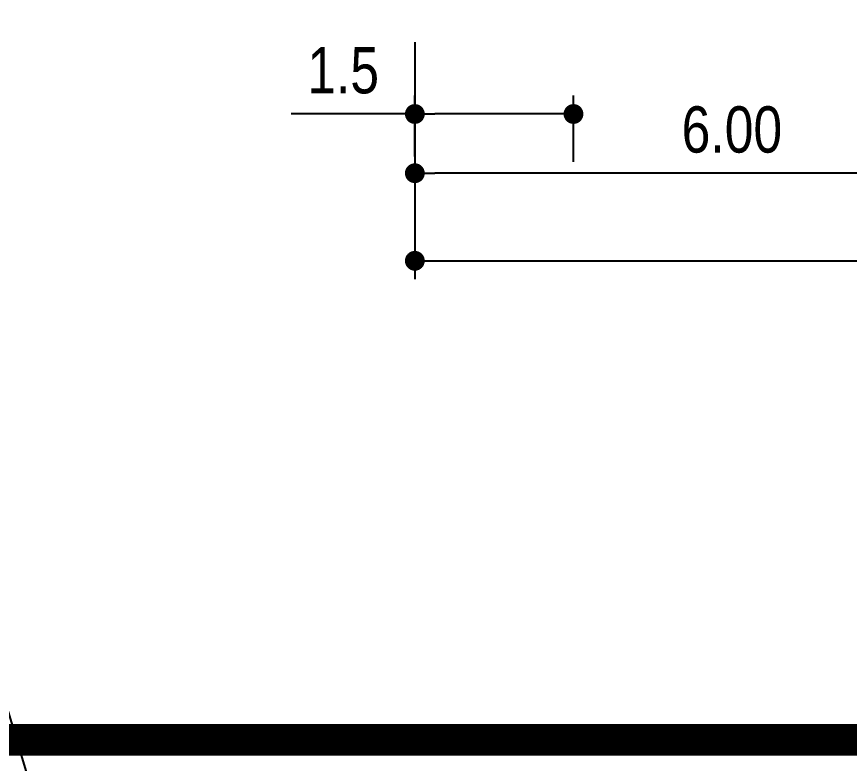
# Model space of a CAD drawing. Header units: metres. Extents: x 563371 to 571261, y 2062953 to 2068466.
# Drawn here: x 568589.73 to 568621.25, y 2065830.22 to 2065858.49 of the extents above; entities that cross this region are included whole.
import ezdxf

# ---------------------------------------------------------------- set-up
doc = ezdxf.new("R2010")
doc.units = ezdxf.units.M
doc.linetypes.add('HIDDEN', pattern=[0.375, 0.25, -0.125])
doc.layers.get('0').update_dxf_attribs({"linetype": 'CONTINUOUS'})
doc.layers.get('DEFPOINTS').update_dxf_attribs({"linetype": 'CONTINUOUS'})
for name, color, linetype in [('ghichieudai', 7, 'CONTINUOUS'), ('Khung ban ve', 7, 'CONTINUOUS'), ('MATCATDUONG', 8, 'CONTINUOUS'), ('ViaHeSphu', 32, 'CONTINUOUS')]:
    doc.layers.add(name, color=color, linetype=linetype)
doc.styles.add('ktcn', font='VHARIAL.ttf', dxfattribs={"width": 0.8})
doc.dimstyles.new('a', dxfattribs={"dimtxt": 1.75, "dimasz": 0.75, "dimexe": 0.7, "dimexo": 0, "dimgap": 0.75, "dimtad": 1, "dimzin": 0, "dimdsep": 46, "dimtxsty": 'ktcn', "dimblk": 'DOT', "dimcen": 0, "dimazin": 0, "dimtfac": 1, "dimtix": 1, "dimtofl": 0, "dimtmove": 0, "dimatfit": 3, "dimfxl": 1, "dimtolj": 1, "dimtzin": 0, "dimarcsym": 0})

# ---------------------------------------------------------------- blocks, each defined once
blk = doc.blocks.new('_Dot')
at = {"color": 0, "linetype": 'ByBlock', "lineweight": -2}
blk.add_line((-0.5, 0), (-1, 0), dxfattribs=at)
at = {"color": 0, "linetype": 'ByBlock', "const_width": 0.5}
blk.add_lwpolyline([(-0.25, 0, 1), (0.25, 0, 1)], format="xyb", close=True, dxfattribs=at)
blk = doc.blocks.new('*D37')
at = {"layer": 'DEFPOINTS', "color": 0, "linetype": 'Continuous'}
for p in [(568604.806, 2065857.52), (568628.806, 2065857.52), (568604.806, 2065852.561)]:
    blk.add_point(p, dxfattribs=at)
at = {"layer": 'MATCATDUONG', "color": 0, "linetype": 'Continuous', "lineweight": -2}
for p, q in [((568604.806, 2065857.52), (568604.806, 2065851.861)), ((568628.806, 2065857.52), (568628.806, 2065851.861)), ((568628.056, 2065852.561), (568605.556, 2065852.561))]:
    blk.add_line(p, q, dxfattribs=at)
at = {"layer": 'MATCATDUONG', "color": 0, "linetype": 'Continuous', "lineweight": -2, "xscale": 0.75, "yscale": 0.75, "zscale": 0.75, "rotation": 180}
blk.add_blockref('_Dot', (568604.806, 2065852.561), dxfattribs=at)
at = {"layer": 'MATCATDUONG', "color": 0, "linetype": 'Continuous', "lineweight": -2, "xscale": 0.75, "yscale": 0.75, "zscale": 0.75}
blk.add_blockref('_Dot', (568628.806, 2065852.561), dxfattribs=at)
at = {"layer": 'MATCATDUONG', "color": 0, "linetype": 'Continuous', "insert": (568616.806, 2065854.205), "char_height": 1.75, "attachment_point": 5, "style": 'ktcn'}
blk.add_mtext('\\A1;6.00', dxfattribs=at)
blk = doc.blocks.new('*D40')
at = {"layer": 'DEFPOINTS', "color": 0, "linetype": 'Continuous'}
for p in [(568604.806, 2065857.52), (568748.806, 2065857.52), (568748.806, 2065849.245)]:
    blk.add_point(p, dxfattribs=at)
at = {"layer": 'MATCATDUONG', "color": 0, "linetype": 'Continuous', "lineweight": -2}
for p, q in [((568604.806, 2065857.52), (568604.806, 2065848.545)), ((568748.806, 2065857.52), (568748.806, 2065848.545)), ((568605.556, 2065849.245), (568748.056, 2065849.245))]:
    blk.add_line(p, q, dxfattribs=at)
at = {"layer": 'MATCATDUONG', "color": 0, "linetype": 'Continuous', "lineweight": -2, "xscale": 0.75, "yscale": 0.75, "zscale": 0.75, "rotation": 180}
blk.add_blockref('_Dot', (568604.806, 2065849.245), dxfattribs=at)
at = {"layer": 'MATCATDUONG', "color": 0, "linetype": 'Continuous', "lineweight": -2, "xscale": 0.75, "yscale": 0.75, "zscale": 0.75}
blk.add_blockref('_Dot', (568748.806, 2065849.245), dxfattribs=at)
at = {"layer": 'MATCATDUONG', "color": 0, "linetype": 'Continuous', "insert": (568676.806, 2065850.889), "char_height": 1.75, "attachment_point": 5, "style": 'ktcn'}
blk.add_mtext('\\A1;36.00', dxfattribs=at)
blk = doc.blocks.new('*D141')
at = {"layer": 'DEFPOINTS', "color": 0, "linetype": 'Continuous'}
for p in [(568610.81, 2065854.803), (568604.806, 2065853.194, 0), (568610.81, 2065852.986)]:
    blk.add_point(p, dxfattribs=at)
at = {"layer": 'MATCATDUONG', "color": 0, "linetype": 'Continuous', "lineweight": -2}
for p, q in [((568604.806, 2065853.194), (568604.806, 2065855.503)), ((568610.81, 2065852.986), (568610.81, 2065855.503)), ((568604.806, 2065854.803), (568600.128, 2065854.803)), ((568610.06, 2065854.803), (568605.556, 2065854.803))]:
    blk.add_line(p, q, dxfattribs=at)
at = {"layer": 'MATCATDUONG', "color": 0, "linetype": 'Continuous', "lineweight": -2, "xscale": 0.75, "yscale": 0.75, "zscale": 0.75, "rotation": 180}
blk.add_blockref('_Dot', (568604.806, 2065854.803), dxfattribs=at)
at = {"layer": 'MATCATDUONG', "color": 0, "linetype": 'Continuous', "lineweight": -2, "xscale": 0.75, "yscale": 0.75, "zscale": 0.75}
blk.add_blockref('_Dot', (568610.81, 2065854.803), dxfattribs=at)
at = {"layer": 'MATCATDUONG', "color": 0, "linetype": 'Continuous', "insert": (568602.092, 2065856.446), "char_height": 1.75, "attachment_point": 5, "style": 'ktcn'}
blk.add_mtext('\\A1;1.5', dxfattribs=at)

msp = doc.modelspace()

# ---------------------------------------------------------------- linework, layer by layer
at = {"layer": 'Khung ban ve', "const_width": 1.2}
msp.add_lwpolyline([(567973.928, 2066641.109), (569223.928, 2066641.109), (569223.928, 2065831.109), (567973.928, 2065831.109)], close=True, dxfattribs=at)
at = {"layer": 'ViaHeSphu', "linetype": 'HIDDEN', "ltscale": 50}
msp.add_lwpolyline([(568764.157, 2065944.747), (568792.936, 2065864.296), (568789.822, 2065858.183), (568722.151, 2065838.356), (568603.291, 2065803.532), (568597.048, 2065806.913), (568573.289, 2065885.638), (568576.633, 2065891.863), (568735.963, 2065939.733, 0.022858), (568754.502, 2065946.241), (568757.835, 2065947.585), (568764.157, 2065944.747)], format="xyb", dxfattribs=at)

# ---------------------------------------------------------------- next in the draw order: wipeouts: each hides what was drawn before it
msp.add_wipeout([(568538.555, 2065837.116), (569134.391, 2065836.361), (569086.223, 2065956.15), (568779.004, 2065956.683), (568600.602, 2065960.315)]).dxf.layer = 'ghichieudai'

# ---------------------------------------------------------------- next in the draw order: dimensions: what is measured, and where the dimension line sits
at = {"layer": 'MATCATDUONG', "color": 7, "linetype": 'Continuous'}
dim = msp.add_linear_dim(base=(568610.81, 2065854.803), p1=(568604.806, 2065853.194, 0), p2=(568610.81, 2065852.986), angle=0, dimstyle='a', override={"dimdec": 1, "dimlfac": 0.25}, dxfattribs=at)
dim.commit()
dim.dimension.update_dxf_attribs({"geometry": '*D141', "text_midpoint": (568602.092, 2065854.803), "dimtype": 160})
for base, p1, p2, picture, middle in [((568604.806, 2065852.561), (568628.806, 2065857.52), (568604.806, 2065857.52), '*D37', (568616.806, 2065854.205)), ((568748.806, 2065849.245), (568604.806, 2065857.52), (568748.806, 2065857.52), '*D40', (568676.806, 2065850.889))]:
    dim = msp.add_linear_dim(base=base, p1=p1, p2=p2, dimstyle='a', override={"dimlfac": 0.25}, dxfattribs=at)
    dim.commit()
    dim.dimension.update_dxf_attribs({"geometry": picture, "text_midpoint": middle})

doc.saveas('drawing.dxf')
